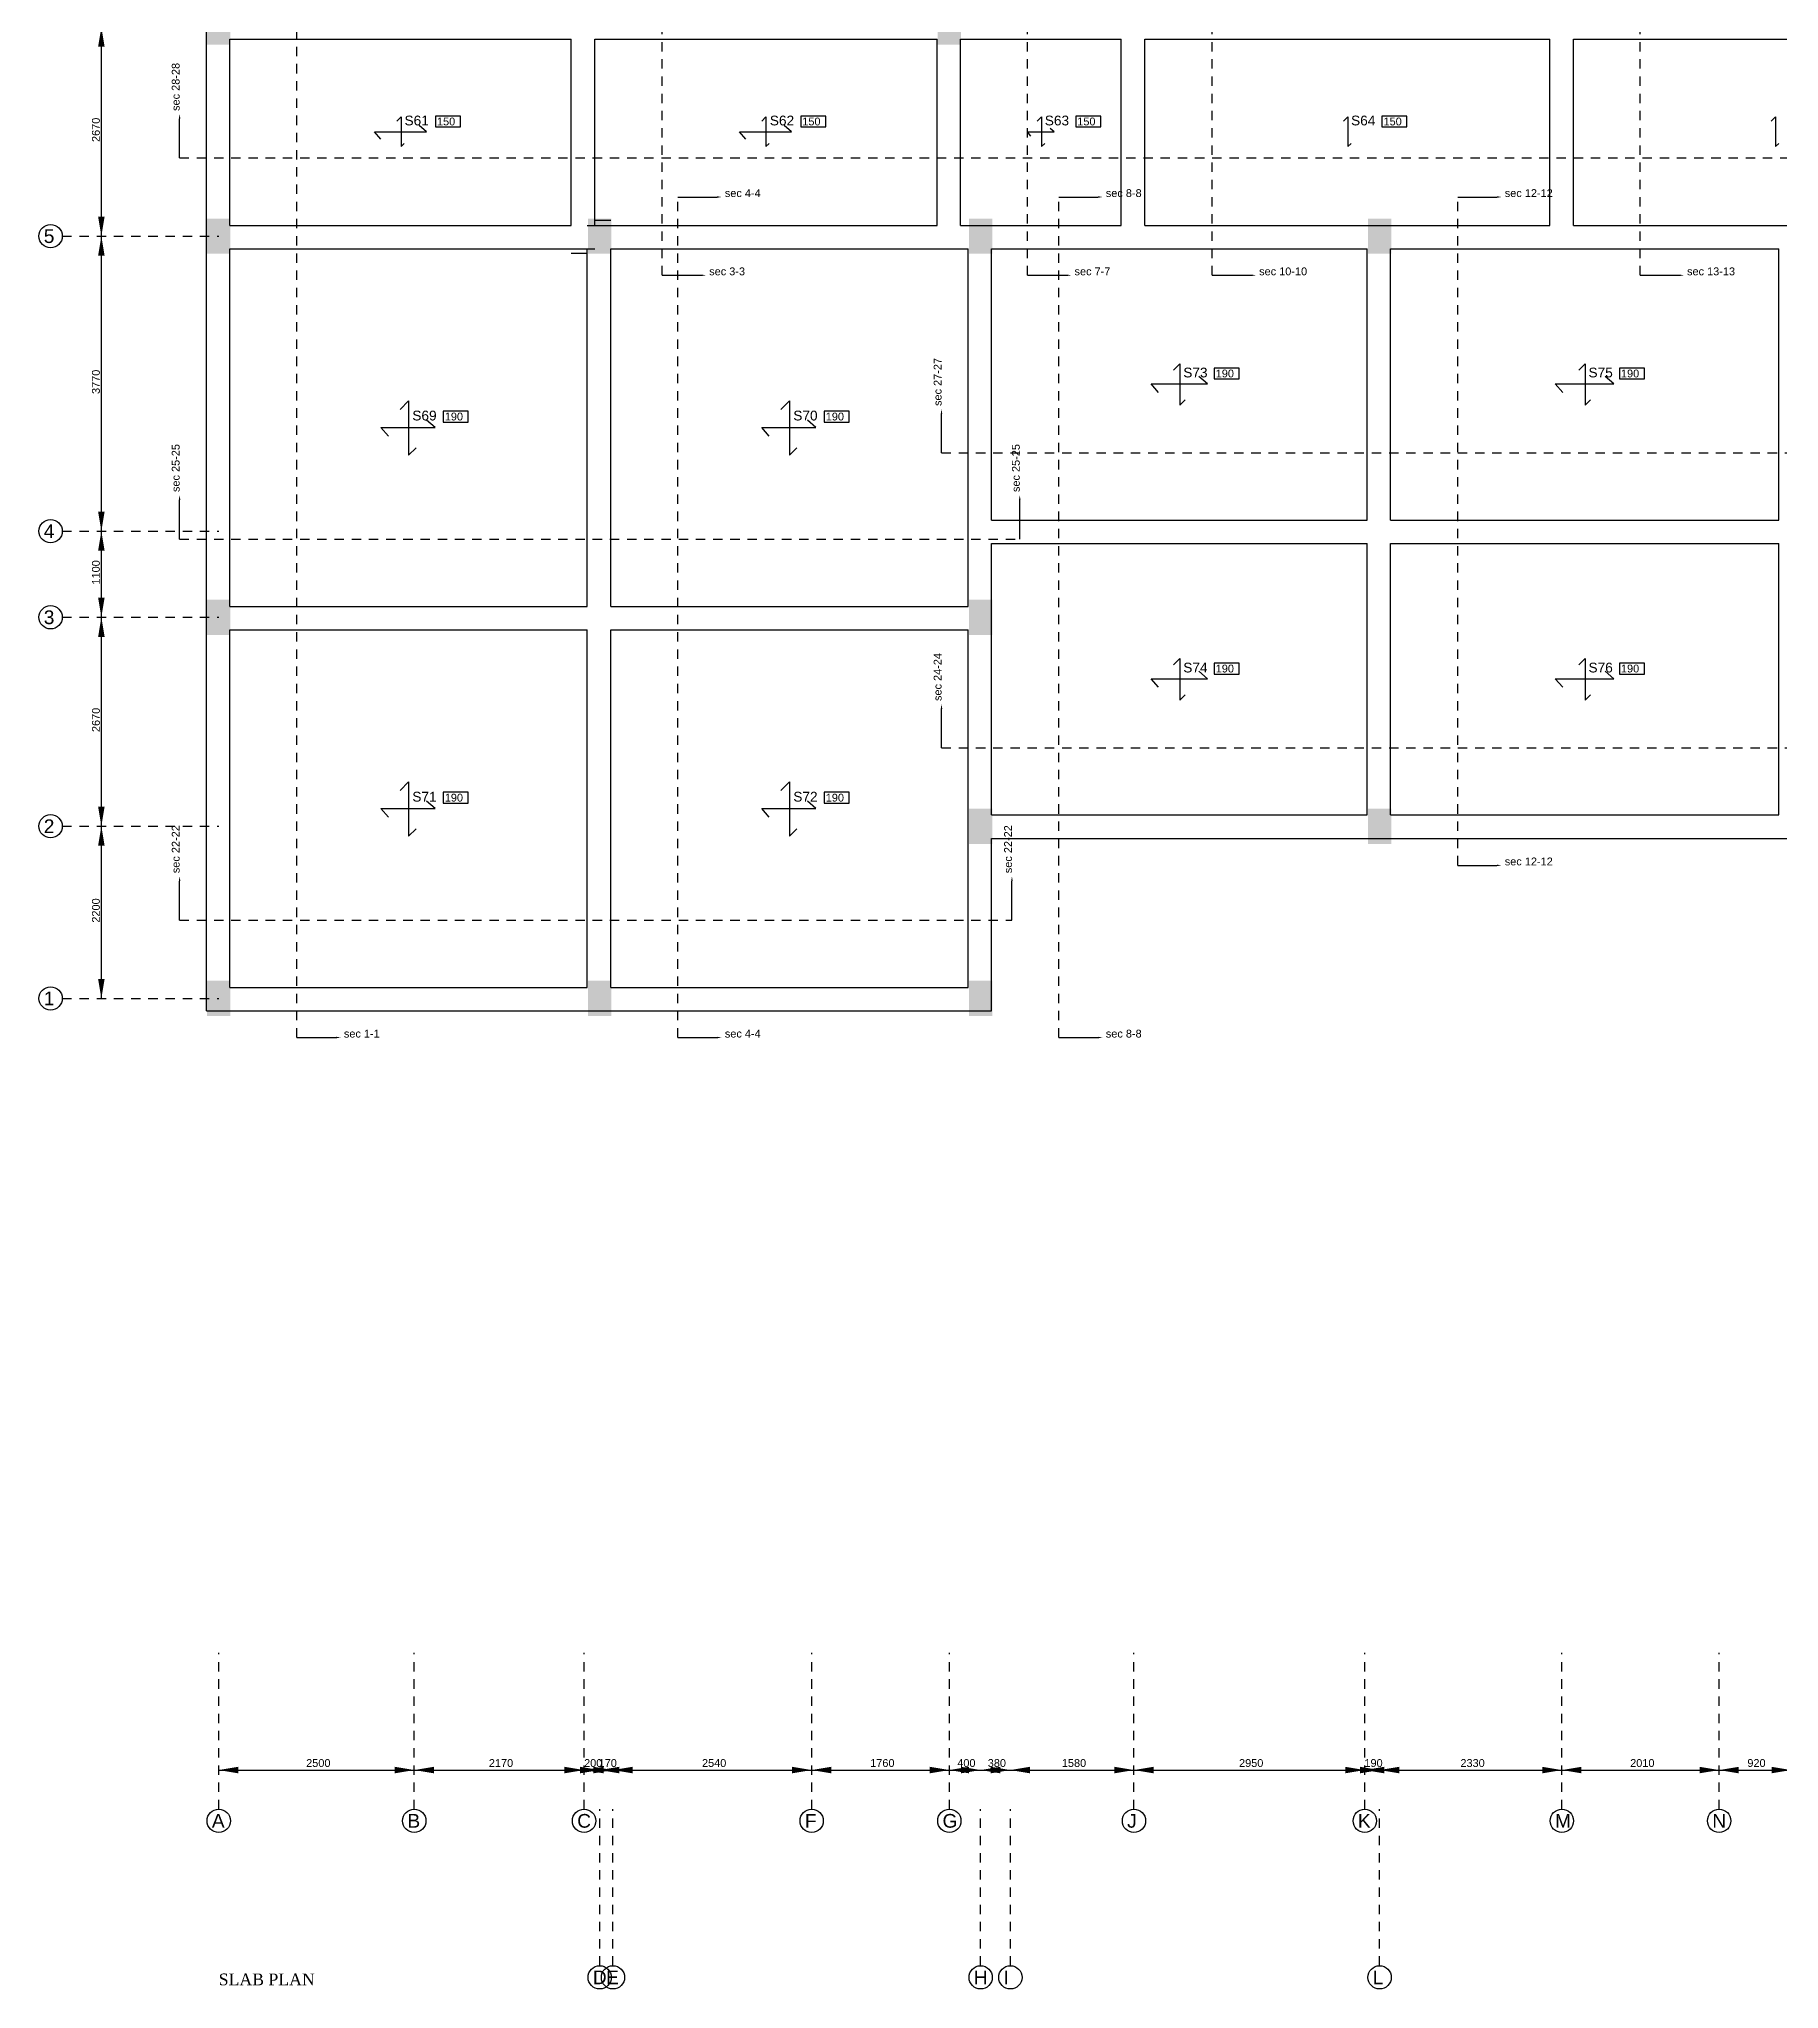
# Model space of a CAD drawing. Extents: x 0 to 119, y -5 to 121.
# Drawn here: x 29.08 to 51.32, y -5.05 to 19.87 of the extents above; entities that cross this region are included whole.
import ezdxf

# ---------------------------------------------------------------- set-up
doc = ezdxf.new("R2010")
doc.units = 0
doc.linetypes.add('ACAD_ISO02W100', pattern=[15, 12, -3])
for name, color, linetype in [('CenterLine', 253, 'CONTINUOUS'), ('Columns', 6, 'CONTINUOUS'), ('Grid_Dimension', 7, 'CONTINUOUS'), ('GridName', 7, 'CONTINUOUS'), ('Layout', 2, 'CONTINUOUS'), ('Section_Name', 1, 'CONTINUOUS'), ('SectionLine', 1, 'CONTINUOUS'), ('Slab_Icon', 6, 'CONTINUOUS'), ('Slab_Name', 4, 'CONTINUOUS'), ('Slab_Thick', 4, 'CONTINUOUS'), ('Title', 6, 'CONTINUOUS')]:
    doc.layers.add(name, color=color, linetype=linetype)
doc.styles.add('STRUDS_Arial', font='ARIAL.TTF', dxfattribs={"height": 0.04})
doc.styles.add('STRUDS_Georgia', font='GEORGIA.TTF', dxfattribs={"height": 0.04})
doc.styles.add('stylebar', font='ARIAL.TTF', dxfattribs={"height": 0.04})

msp = doc.modelspace()

# ---------------------------------------------------------------- linework, layer by layer
at = {"layer": 'CenterLine', "linetype": 'ACAD_ISO02W100', "ltscale": 0.01}
for p, q in [((29.378, 17.35), (31.378, 17.35)), ((29.378, 13.58), (31.378, 13.58)), ((29.378, 12.48), (31.378, 12.48)), ((29.378, 9.81), (31.378, 9.81)), ((29.378, 7.61), (31.378, 7.61)), ((31.378, -2.75), (31.378, -0.75)), ((33.878, -2.75), (33.878, -0.75)), ((36.048, -2.75), (36.048, -0.75)), ((38.958, -2.75), (38.958, -0.75)), ((40.718, -2.75), (40.718, -0.75)), ((43.078, -2.75), (43.078, -0.75)), ((46.028, -2.75), (46.028, -0.75)), ((48.548, -2.75), (48.548, -0.75)), ((50.558, -2.75), (50.558, -0.75)), ((36.248, -4.75), (36.248, -2.75)), ((36.418, -4.75), (36.418, -2.75)), ((41.118, -4.75), (41.118, -2.75)), ((41.498, -4.75), (41.498, -2.75)), ((46.218, -4.75), (46.218, -2.75))]:
    msp.add_line(p, q, dxfattribs=at)
at = {"layer": 'Columns'}
for points in [[(31.228, 19.795), (31.228, 20.245), (31.528, 19.795), (31.528, 20.245)], [(40.568, 19.795), (40.568, 20.245), (40.868, 19.795), (40.868, 20.245)], [(31.228, 17.125), (31.228, 17.575), (31.528, 17.125), (31.528, 17.575)], [(36.098, 17.125), (36.098, 17.575), (36.398, 17.125), (36.398, 17.575)], [(40.968, 17.125), (40.968, 17.575), (41.268, 17.125), (41.268, 17.575)], [(46.068, 17.125), (46.068, 17.575), (46.368, 17.125), (46.368, 17.575)], [(31.228, 12.255), (31.228, 12.705), (31.528, 12.255), (31.528, 12.705)], [(40.968, 12.255), (40.968, 12.705), (41.268, 12.255), (41.268, 12.705)], [(40.968, 9.585), (40.968, 10.035), (41.268, 9.585), (41.268, 10.035)], [(46.068, 9.585), (46.068, 10.035), (46.368, 9.585), (46.368, 10.035)], [(31.228, 7.385), (31.228, 7.835), (31.528, 7.385), (31.528, 7.835)], [(36.098, 7.385), (36.098, 7.835), (36.398, 7.385), (36.398, 7.835)], [(40.968, 7.385), (40.968, 7.835), (41.268, 7.385), (41.268, 7.835)]]:
    msp.add_solid(points, dxfattribs=at)
at = {"layer": 'Grid_Dimension'}
for p, q in [((29.878, 17.35), (29.878, 20.02)), ((29.878, 13.58), (29.878, 17.35)), ((29.878, 12.48), (29.878, 13.58)), ((29.878, 9.81), (29.878, 12.48)), ((29.878, 7.61), (29.878, 9.81)), ((31.378, -2.25), (33.878, -2.25)), ((33.878, -2.25), (36.048, -2.25)), ((36.048, -2.25), (36.248, -2.25)), ((36.248, -2.25), (36.418, -2.25)), ((36.418, -2.25), (38.958, -2.25)), ((38.958, -2.25), (40.718, -2.25)), ((40.718, -2.25), (41.118, -2.25)), ((41.118, -2.25), (41.498, -2.25)), ((41.498, -2.25), (43.078, -2.25)), ((43.078, -2.25), (46.028, -2.25)), ((46.028, -2.25), (46.218, -2.25)), ((46.218, -2.25), (48.548, -2.25)), ((48.548, -2.25), (50.558, -2.25)), ((50.558, -2.25), (51.478, -2.25))]:
    msp.add_line(p, q, dxfattribs=at)
for points in [[(29.878, 20.02), (29.8364, 19.77), (29.878, 20.02), (29.9196, 19.77)], [(29.878, 17.35), (29.8364, 17.6), (29.878, 17.35), (29.9196, 17.6)], [(29.878, 17.35), (29.8364, 17.1), (29.878, 17.35), (29.9196, 17.1)], [(29.878, 13.58), (29.8364, 13.83), (29.878, 13.58), (29.9196, 13.83)], [(29.878, 13.58), (29.8364, 13.33), (29.878, 13.58), (29.9196, 13.33)], [(29.878, 12.48), (29.8364, 12.73), (29.878, 12.48), (29.9196, 12.73)], [(29.878, 12.48), (29.8364, 12.23), (29.878, 12.48), (29.9196, 12.23)], [(29.878, 9.81), (29.8364, 10.06), (29.878, 9.81), (29.9196, 10.06)], [(29.878, 9.81), (29.8364, 9.56), (29.878, 9.81), (29.9196, 9.56)], [(29.878, 7.61), (29.8364, 7.86), (29.878, 7.61), (29.9196, 7.86)], [(31.378, -2.25), (31.628, -2.2084), (31.378, -2.25), (31.628, -2.2916)], [(33.878, -2.25), (33.628, -2.2084), (33.878, -2.25), (33.628, -2.2916)], [(33.878, -2.25), (34.128, -2.2084), (33.878, -2.25), (34.128, -2.2916)], [(36.048, -2.25), (35.798, -2.2084), (36.048, -2.25), (35.798, -2.2916)], [(36.248, -2.25), (35.998, -2.2084), (36.248, -2.25), (35.998, -2.2916)], [(36.048, -2.25), (36.298, -2.2084), (36.048, -2.25), (36.298, -2.2916)], [(36.418, -2.25), (36.168, -2.2084), (36.418, -2.25), (36.168, -2.2916)], [(36.248, -2.25), (36.498, -2.2084), (36.248, -2.25), (36.498, -2.2916)], [(36.418, -2.25), (36.668, -2.2084), (36.418, -2.25), (36.668, -2.2916)], [(38.958, -2.25), (38.708, -2.2084), (38.958, -2.25), (38.708, -2.2916)], [(38.958, -2.25), (39.208, -2.2084), (38.958, -2.25), (39.208, -2.2916)], [(40.718, -2.25), (40.468, -2.2084), (40.718, -2.25), (40.468, -2.2916)], [(40.718, -2.25), (40.968, -2.2084), (40.718, -2.25), (40.968, -2.2916)], [(41.118, -2.25), (40.868, -2.2084), (41.118, -2.25), (40.868, -2.2916)], [(41.118, -2.25), (41.368, -2.2084), (41.118, -2.25), (41.368, -2.2916)], [(41.498, -2.25), (41.248, -2.2084), (41.498, -2.25), (41.248, -2.2916)], [(41.498, -2.25), (41.748, -2.2084), (41.498, -2.25), (41.748, -2.2916)], [(43.078, -2.25), (42.828, -2.2084), (43.078, -2.25), (42.828, -2.2916)], [(43.078, -2.25), (43.328, -2.2084), (43.078, -2.25), (43.328, -2.2916)], [(46.028, -2.25), (45.778, -2.2084), (46.028, -2.25), (45.778, -2.2916)], [(46.218, -2.25), (45.968, -2.2084), (46.218, -2.25), (45.968, -2.2916)], [(46.028, -2.25), (46.278, -2.2084), (46.028, -2.25), (46.278, -2.2916)], [(46.218, -2.25), (46.468, -2.2084), (46.218, -2.25), (46.468, -2.2916)], [(48.548, -2.25), (48.298, -2.2084), (48.548, -2.25), (48.298, -2.2916)], [(48.548, -2.25), (48.798, -2.2084), (48.548, -2.25), (48.798, -2.2916)], [(50.558, -2.25), (50.308, -2.2084), (50.558, -2.25), (50.308, -2.2916)], [(50.558, -2.25), (50.808, -2.2084), (50.558, -2.25), (50.808, -2.2916)], [(51.478, -2.25), (51.228, -2.2084), (51.478, -2.25), (51.228, -2.2916)]]:
    msp.add_solid(points, dxfattribs=at)
at = {"layer": 'GridName'}
for centre in [(29.2293, 17.35), (29.2293, 13.58), (29.2293, 12.48), (29.2293, 9.81), (29.2293, 7.61), (31.378, -2.89875), (33.878, -2.89875), (36.048, -2.89875), (38.958, -2.89875), (40.718, -2.89875), (43.078, -2.89875), (46.028, -2.89875), (48.548, -2.89875), (50.558, -2.89875), (36.248, -4.89875), (36.418, -4.89875), (41.118, -4.89875), (41.498, -4.89875), (46.218, -4.89875)]:
    msp.add_circle(centre, 0.14874, dxfattribs=at)
at = {"layer": 'Layout'}
for p, q in [((31.2212, 19.8668), (31.2212, 25.1973)), ((31.2212, 17.188), (31.2212, 20.166)), ((31.5204, 19.8668), (35.8854, 19.8668)), ((31.5204, 17.4872), (31.5204, 19.8668)), ((35.8854, 17.4872), (35.8854, 19.8668)), ((36.1845, 19.8668), (40.5631, 19.8668)), ((36.1845, 17.4872), (36.1845, 19.8668)), ((40.5631, 17.4872), (40.5631, 19.8668)), ((40.8623, 19.8668), (42.9156, 19.8668)), ((40.8623, 17.4872), (40.8623, 19.8668)), ((42.9156, 17.4872), (42.9156, 19.8668)), ((43.2148, 19.8668), (48.3956, 19.8668)), ((43.2148, 17.4872), (43.2148, 19.8668)), ((48.3956, 17.4872), (48.3956, 19.8668)), ((48.6948, 19.8668), (53.8621, 19.8668)), ((48.6948, 17.4872), (48.6948, 19.8668)), ((31.2212, 12.3199), (31.2212, 17.4872)), ((31.5204, 17.4872), (35.8854, 17.4872)), ((36.0894, 17.4872), (40.5631, 17.4872)), ((36.1845, 17.5551), (36.3885, 17.5551)), ((40.8623, 17.4872), (41.2566, 17.4872)), ((40.9575, 17.4872), (42.9156, 17.4872)), ((43.2148, 17.4872), (46.3559, 17.4872)), ((46.0568, 17.4872), (48.3956, 17.4872)), ((48.6948, 17.4872), (51.6184, 17.4872)), ((51.3192, 17.4872), (53.8621, 17.4872)), ((31.5204, 17.188), (36.1845, 17.188)), ((31.5204, 12.619), (31.5204, 17.188)), ((35.8854, 17.1336), (36.0894, 17.1336)), ((36.0894, 12.619), (36.0894, 17.188)), ((36.3885, 17.188), (40.8623, 17.188)), ((36.3885, 12.619), (36.3885, 17.188)), ((40.5631, 17.188), (40.9575, 17.188)), ((40.9575, 13.4213), (40.9575, 17.188)), ((41.2566, 17.188), (43.2148, 17.188)), ((41.2566, 13.7205), (41.2566, 17.188)), ((42.9156, 17.188), (46.0568, 17.188)), ((46.0568, 13.7205), (46.0568, 17.188)), ((46.3559, 17.188), (48.6948, 17.188)), ((46.3559, 13.7205), (46.3559, 17.188)), ((48.3956, 17.188), (51.3192, 17.188)), ((51.3192, 13.7205), (51.3192, 17.188)), ((40.9575, 12.619), (40.9575, 13.7205)), ((41.2566, 13.7205), (46.0568, 13.7205)), ((46.3559, 13.7205), (51.3192, 13.7205)), ((41.2566, 12.3199), (41.2566, 13.4213)), ((41.2566, 13.4213), (46.0568, 13.4213)), ((46.0568, 9.95381), (46.0568, 13.4213)), ((46.3559, 9.95381), (46.3559, 13.4213)), ((46.3559, 13.4213), (51.3192, 13.4213)), ((51.3192, 12.4695), (51.3192, 13.4213)), ((31.2212, 7.45176), (31.2212, 12.619)), ((31.5204, 12.619), (36.0894, 12.619)), ((36.3885, 12.619), (40.9575, 12.619)), ((41.2566, 9.95381), (41.2566, 12.619)), ((51.3192, 9.95381), (51.3192, 12.4695)), ((31.5204, 12.3199), (36.0894, 12.3199)), ((31.5204, 7.75092), (31.5204, 12.3199)), ((36.0894, 7.75092), (36.0894, 12.3199)), ((36.3885, 12.3199), (40.9575, 12.3199)), ((36.3885, 7.75092), (36.3885, 12.3199)), ((40.9575, 9.65465), (40.9575, 12.3199)), ((40.9575, 7.75092), (40.9575, 9.95381)), ((41.2566, 9.95381), (46.0568, 9.95381)), ((46.3559, 9.95381), (51.3192, 9.95381)), ((41.2566, 7.45176), (41.2566, 9.65465)), ((41.2566, 9.65465), (46.3559, 9.65465)), ((46.0568, 9.65465), (51.6184, 9.65465)), ((51.3192, 9.65465), (56.2145, 9.65465)), ((31.5204, 7.75092), (36.0894, 7.75092)), ((36.3885, 7.75092), (40.9575, 7.75092)), ((31.2212, 7.45176), (36.3885, 7.45176)), ((36.0894, 7.45176), (41.2566, 7.45176))]:
    msp.add_line(p, q, dxfattribs=at)
at = {"layer": 'SectionLine', "linetype": 'ACAD_ISO02W100', "ltscale": 0.01}
for p, q in [((32.378, 7.11), (32.378, 55.78)), ((37.048, 16.85), (37.048, 45.67)), ((41.718, 16.85), (41.718, 45.67)), ((44.078, 16.85), (44.078, 45.67)), ((49.548, 16.85), (49.548, 45.67)), ((30.878, 18.35), (66.058, 18.35)), ((37.248, 7.11), (37.248, 17.85)), ((42.118, 7.11), (42.118, 17.85)), ((47.218, 9.31), (47.218, 17.85)), ((40.618, 14.58), (56.878, 14.58)), ((30.878, 13.48), (41.618, 13.48)), ((40.618, 10.81), (56.878, 10.81)), ((30.878, 8.61), (41.518, 8.61))]:
    msp.add_line(p, q, dxfattribs=at)
at = {"layer": 'SectionLine'}
for p, q in [((30.878, 18.35), (30.878, 18.85)), ((37.248, 17.85), (37.748, 17.85)), ((42.118, 17.85), (42.618, 17.85)), ((47.218, 17.85), (47.718, 17.85)), ((37.048, 16.85), (37.548, 16.85)), ((41.718, 16.85), (42.218, 16.85)), ((44.078, 16.85), (44.578, 16.85)), ((49.548, 16.85), (50.048, 16.85)), ((40.618, 14.58), (40.618, 15.08)), ((30.878, 13.48), (30.878, 13.98)), ((41.618, 13.48), (41.618, 13.98)), ((40.618, 10.81), (40.618, 11.31)), ((47.218, 9.31), (47.718, 9.31)), ((30.878, 8.61), (30.878, 9.11)), ((41.518, 8.61), (41.518, 9.11)), ((32.378, 7.11), (32.878, 7.11)), ((37.248, 7.11), (37.748, 7.11)), ((42.118, 7.11), (42.618, 7.11))]:
    msp.add_line(p, q, dxfattribs=at)
for points in [[(30.868, 18.85), (30.878, 18.91), (30.868, 18.85), (30.888, 18.85)], [(37.748, 17.84), (37.808, 17.85), (37.748, 17.84), (37.748, 17.86)], [(42.618, 17.84), (42.678, 17.85), (42.618, 17.84), (42.618, 17.86)], [(47.718, 17.84), (47.778, 17.85), (47.718, 17.84), (47.718, 17.86)], [(37.548, 16.84), (37.608, 16.85), (37.548, 16.84), (37.548, 16.86)], [(42.218, 16.84), (42.278, 16.85), (42.218, 16.84), (42.218, 16.86)], [(44.578, 16.84), (44.638, 16.85), (44.578, 16.84), (44.578, 16.86)], [(50.048, 16.84), (50.108, 16.85), (50.048, 16.84), (50.048, 16.86)], [(40.608, 15.08), (40.618, 15.14), (40.608, 15.08), (40.628, 15.08)], [(30.868, 13.98), (30.878, 14.04), (30.868, 13.98), (30.888, 13.98)], [(41.608, 13.98), (41.618, 14.04), (41.608, 13.98), (41.628, 13.98)], [(40.608, 11.31), (40.618, 11.37), (40.608, 11.31), (40.628, 11.31)], [(47.718, 9.3), (47.778, 9.31), (47.718, 9.3), (47.718, 9.32)], [(30.868, 9.11), (30.878, 9.17), (30.868, 9.11), (30.888, 9.11)], [(41.508, 9.11), (41.518, 9.17), (41.508, 9.11), (41.528, 9.11)], [(32.878, 7.1), (32.938, 7.11), (32.878, 7.1), (32.878, 7.12)], [(37.748, 7.1), (37.808, 7.11), (37.748, 7.1), (37.748, 7.12)], [(42.618, 7.1), (42.678, 7.11), (42.618, 7.1), (42.618, 7.12)]]:
    msp.add_solid(points, dxfattribs=at)
at = {"layer": 'Slab_Icon'}
for p, q in [((33.6553, 18.8198), (33.7097, 18.8742)), ((33.7097, 18.8742), (33.7097, 18.4934)), ((34.036, 18.6838), (33.9409, 18.7654)), ((38.3194, 18.8198), (38.3738, 18.8742)), ((38.3738, 18.8742), (38.3738, 18.4934)), ((38.7002, 18.6838), (38.605, 18.7654)), ((41.8414, 18.8198), (41.8957, 18.8742)), ((41.8957, 18.8742), (41.8957, 18.4934)), ((42.0589, 18.6838), (42.0045, 18.7246)), ((45.7576, 18.8198), (45.812, 18.8742)), ((45.812, 18.8742), (45.812, 18.4934)), ((51.224, 18.8198), (51.2784, 18.8742)), ((51.2784, 18.8742), (51.2784, 18.4934)), ((33.4513, 18.5886), (33.3697, 18.6838)), ((33.3697, 18.6838), (34.036, 18.6838)), ((33.7097, 18.4934), (33.7505, 18.5342)), ((38.1155, 18.5886), (38.0339, 18.6838)), ((38.0339, 18.6838), (38.7002, 18.6838)), ((38.3738, 18.4934), (38.4146, 18.5342)), ((41.7598, 18.6294), (41.719, 18.6838)), ((41.719, 18.6838), (42.0589, 18.6838)), ((41.8957, 18.4934), (41.9365, 18.5342)), ((45.812, 18.4934), (45.8528, 18.5342)), ((51.2784, 18.4934), (51.3192, 18.5342)), ((43.5819, 15.6378), (43.6635, 15.7194)), ((43.6635, 15.7194), (43.6635, 15.1891)), ((48.7628, 15.6378), (48.8444, 15.7194)), ((48.8444, 15.7194), (48.8444, 15.1891)), ((43.3915, 15.3523), (43.2964, 15.461)), ((43.2964, 15.461), (44.0171, 15.461)), ((44.0171, 15.461), (43.9083, 15.5562)), ((48.5588, 15.3523), (48.4636, 15.461)), ((48.4636, 15.461), (49.2115, 15.461)), ((49.2115, 15.461), (49.1027, 15.5562)), ((33.6961, 15.1347), (33.8049, 15.2435)), ((33.8049, 15.2435), (33.8049, 14.55)), ((38.5642, 15.1347), (38.673, 15.2435)), ((38.673, 15.2435), (38.673, 14.55)), ((43.6635, 15.1891), (43.7315, 15.2571)), ((48.8444, 15.1891), (48.9124, 15.2571)), ((34.1448, 14.9035), (34.036, 14.9987)), ((39.013, 14.9035), (38.9042, 14.9987)), ((33.5465, 14.7947), (33.4513, 14.9035)), ((33.4513, 14.9035), (34.1448, 14.9035)), ((38.4146, 14.7947), (38.3194, 14.9035)), ((38.3194, 14.9035), (39.013, 14.9035)), ((33.8049, 14.55), (33.9001, 14.6452)), ((38.673, 14.55), (38.7682, 14.6452)), ((43.5819, 11.8711), (43.6635, 11.9527)), ((43.6635, 11.9527), (43.6635, 11.4224)), ((44.0171, 11.6944), (43.9083, 11.7896)), ((48.7628, 11.8711), (48.8444, 11.9527)), ((48.8444, 11.9527), (48.8444, 11.4224)), ((49.2115, 11.6944), (49.1027, 11.7896)), ((43.3915, 11.5856), (43.2964, 11.6944)), ((43.2964, 11.6944), (44.0171, 11.6944)), ((43.6635, 11.4224), (43.7315, 11.4904)), ((48.5588, 11.5856), (48.4636, 11.6944)), ((48.4636, 11.6944), (49.2115, 11.6944)), ((48.8444, 11.4224), (48.9124, 11.4904)), ((33.6961, 10.2666), (33.8049, 10.3754)), ((33.8049, 10.3754), (33.8049, 9.68185)), ((38.5642, 10.2666), (38.673, 10.3754)), ((38.673, 10.3754), (38.673, 9.68185)), ((33.5465, 9.92661), (33.4513, 10.0354)), ((33.4513, 10.0354), (34.1448, 10.0354)), ((34.1448, 10.0354), (34.036, 10.1306)), ((38.4146, 9.92661), (38.3194, 10.0354)), ((38.3194, 10.0354), (39.013, 10.0354)), ((39.013, 10.0354), (38.9042, 10.1306)), ((33.8049, 9.68185), (33.9001, 9.77703)), ((38.673, 9.68185), (38.7682, 9.77703))]:
    msp.add_line(p, q, dxfattribs=at)
at = {"layer": 'Slab_Thick'}
for p, q in [((34.468, 18.885), (34.148, 18.885)), ((34.148, 18.885), (34.148, 18.745)), ((34.148, 18.745), (34.468, 18.745)), ((34.468, 18.745), (34.468, 18.885)), ((39.138, 18.885), (38.818, 18.885)), ((38.818, 18.885), (38.818, 18.745)), ((38.818, 18.745), (39.138, 18.745)), ((39.138, 18.745), (39.138, 18.885)), ((42.653, 18.885), (42.333, 18.885)), ((42.333, 18.885), (42.333, 18.745)), ((42.333, 18.745), (42.653, 18.745)), ((42.653, 18.745), (42.653, 18.885)), ((46.568, 18.885), (46.248, 18.885)), ((46.248, 18.885), (46.248, 18.745)), ((46.248, 18.745), (46.568, 18.745)), ((46.568, 18.745), (46.568, 18.885)), ((44.423, 15.665), (44.103, 15.665)), ((44.103, 15.665), (44.103, 15.525)), ((44.103, 15.525), (44.423, 15.525)), ((44.423, 15.525), (44.423, 15.665)), ((49.603, 15.665), (49.283, 15.665)), ((49.283, 15.665), (49.283, 15.525)), ((49.283, 15.525), (49.603, 15.525)), ((49.603, 15.525), (49.603, 15.665)), ((34.568, 15.115), (34.248, 15.115)), ((34.248, 15.115), (34.248, 14.975)), ((34.248, 14.975), (34.568, 14.975)), ((34.568, 14.975), (34.568, 15.115)), ((39.438, 15.115), (39.118, 15.115)), ((39.118, 15.115), (39.118, 14.975)), ((39.118, 14.975), (39.438, 14.975)), ((39.438, 14.975), (39.438, 15.115)), ((44.423, 11.895), (44.103, 11.895)), ((44.103, 11.895), (44.103, 11.755)), ((44.103, 11.755), (44.423, 11.755)), ((44.423, 11.755), (44.423, 11.895)), ((49.603, 11.895), (49.283, 11.895)), ((49.283, 11.895), (49.283, 11.755)), ((49.283, 11.755), (49.603, 11.755)), ((49.603, 11.755), (49.603, 11.895)), ((34.568, 10.245), (34.248, 10.245)), ((34.248, 10.245), (34.248, 10.105)), ((34.568, 10.105), (34.568, 10.245)), ((39.438, 10.245), (39.118, 10.245)), ((39.118, 10.245), (39.118, 10.105)), ((39.438, 10.105), (39.438, 10.245)), ((34.248, 10.105), (34.568, 10.105)), ((39.118, 10.105), (39.438, 10.105))]:
    msp.add_line(p, q, dxfattribs=at)

# ---------------------------------------------------------------- texts
at = {"layer": 'Grid_Dimension', "style": 'stylebar'}
for s, p in [('2670', (29.858, 18.553)), ('3770', (29.858, 15.333)), ('1100', (29.858, 12.898)), ('2670', (29.858, 11.013)), ('2200', (29.858, 8.578))]:
    msp.add_text(s, height=0.1, rotation=90, dxfattribs=at).set_placement(p)
for s, p in [('2500', (32.496, -2.21)), ('2170', (34.831, -2.21)), ('200', (36.049, -2.21)), ('170', (36.234, -2.21)), ('2540', (37.556, -2.21)), ('1760', (39.706, -2.21)), ('400', (40.819, -2.21)), ('380', (41.209, -2.21)), ('1580', (42.156, -2.21)), ('2950', (44.421, -2.21)), ('190', (46.024, -2.21)), ('2330', (47.251, -2.21)), ('2010', (49.421, -2.21)), ('920', (50.919, -2.21))]:
    msp.add_text(s, height=0.1, dxfattribs=at).set_placement(p)
at = {"layer": 'GridName', "style": 'STRUDS_Arial'}
for s, p in [('5', (29.1418, 17.2625)), ('4', (29.1418, 13.4925)), ('3', (29.1418, 12.3925)), ('2', (29.1418, 9.7225)), ('1', (29.1418, 7.5225)), ('A', (31.2905, -2.98625)), ('B', (33.7905, -2.98625)), ('C', (35.9605, -2.98625)), ('F', (38.8705, -2.98625)), ('G', (40.6305, -2.98625)), ('J', (42.9905, -2.98625)), ('K', (45.9405, -2.98625)), ('M', (48.4605, -2.98625)), ('N', (50.4705, -2.98625)), ('D', (36.1605, -4.98625)), ('E', (36.3305, -4.98625)), ('H', (41.0305, -4.98625)), ('I', (41.4105, -4.98625)), ('L', (46.1305, -4.98625))]:
    msp.add_text(s, height=0.175, dxfattribs=at).set_placement(p)
at = {"layer": 'Section_Name', "style": 'STRUDS_Arial'}
for s, p in [('sec 28-28', (30.878, 18.95)), ('sec 27-27', (40.618, 15.18)), ('sec 25-25', (30.878, 14.08)), ('sec 25-25', (41.618, 14.08)), ('sec 24-24', (40.618, 11.41)), ('sec 22-22', (30.878, 9.21)), ('sec 22-22', (41.518, 9.21))]:
    msp.add_text(s, height=0.1, rotation=90, dxfattribs=at).set_placement(p)
for s, p in [('sec 4-4', (37.848, 17.85)), ('sec 8-8', (42.718, 17.85)), ('sec 12-12', (47.818, 17.85)), ('sec 3-3', (37.648, 16.85)), ('sec 7-7', (42.318, 16.85)), ('sec 10-10', (44.678, 16.85)), ('sec 13-13', (50.148, 16.85)), ('sec 12-12', (47.818, 9.31)), ('sec 1-1', (32.978, 7.11)), ('sec 4-4', (37.848, 7.11)), ('sec 8-8', (42.718, 7.11))]:
    msp.add_text(s, height=0.1, dxfattribs=at).set_placement(p)
at = {"layer": 'Slab_Name', "style": 'STRUDS_Arial'}
for s, p in [('S61', (33.753, 18.765)), ('S62', (38.423, 18.765)), ('S63', (41.938, 18.765)), ('S64', (45.853, 18.765)), ('S73', (43.708, 15.545)), ('S75', (48.888, 15.545)), ('S69', (33.853, 14.995)), ('S70', (38.723, 14.995)), ('S74', (43.708, 11.775)), ('S76', (48.888, 11.775)), ('S71', (33.853, 10.125)), ('S72', (38.723, 10.125))]:
    msp.add_text(s, height=0.125, dxfattribs=at).set_placement(p)
at = {"layer": 'Slab_Thick', "style": 'STRUDS_Arial'}
for s, p in [('150', (34.168, 18.765)), ('150', (38.838, 18.765)), ('150', (42.353, 18.765)), ('150', (46.268, 18.765)), ('190', (44.123, 15.545)), ('190', (49.303, 15.545)), ('190', (34.268, 14.995)), ('190', (39.138, 14.995)), ('190', (44.123, 11.775)), ('190', (49.303, 11.775)), ('190', (34.268, 10.125)), ('190', (39.138, 10.125))]:
    msp.add_text(s, height=0.1, dxfattribs=at).set_placement(p)
at = {"layer": 'Title', "style": 'STRUDS_Georgia'}
msp.add_text('SLAB PLAN', height=0.15, dxfattribs=at).set_placement((31.378, -5))

doc.saveas('drawing.dxf')
